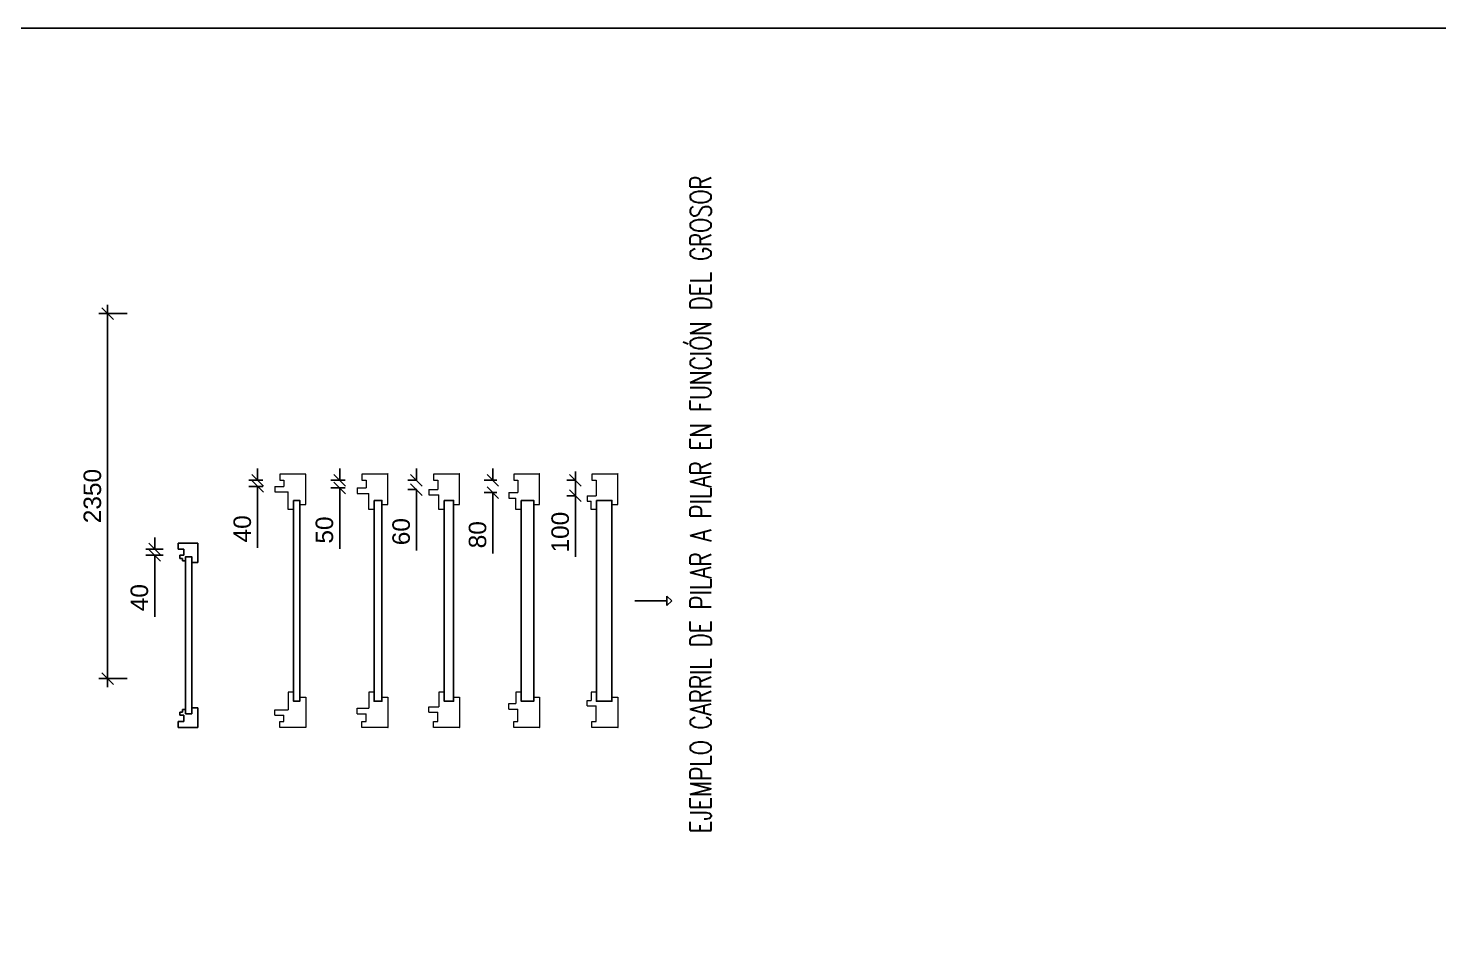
# Model space of a CAD drawing. Header units: millimetres. Extents: x 367645 to 474957, y -134457 to -104992.
# Drawn here: x 384548 to 393627, y -110931 to -104992 of the extents above; entities that cross this region are included whole.
import ezdxf

# ---------------------------------------------------------------- set-up
doc = ezdxf.new("R2010")
doc.units = ezdxf.units.MM
doc.header["$LTSCALE"] = 25
doc.header["$PDMODE"] = 35
doc.header["$PDSIZE"] = 5
doc.layers.add('CARRIL', color=3, linetype='Continuous')
doc.layers.add('PL-PIL-DIB', color=2, linetype='Continuous')
doc.layers.add('PL-PILARES', color=2, linetype='Continuous', lineweight=18)
doc.styles.add('ARIAL', font='arial.ttf')
doc.styles.add('ROMANS', font='romans.shx', dxfattribs={"width": 0.75})
doc.dimstyles.new('PMP-T-75', dxfattribs={"dimscale": 75, "dimtxt": 1.8, "dimasz": 1, "dimexe": 0.75, "dimexo": 1.8, "dimgap": 0.54, "dimtad": 1, "dimdec": 0, "dimzin": 0, "dimdsep": 46, "dimtxsty": 'ROMANS', "dimblk1": 'OBLIQUE', "dimblk2": 'OBLIQUE', "dimsah": 1, "dimcen": 1, "dimdle": 0.75, "dimadec": 0, "dimazin": 0, "dimtfac": 1, "dimtdec": 0, "dimtofl": 0, "dimtmove": 0, "dimatfit": 3, "dimldrblk": 'OBLIQUE', "dimfxl": 1, "dimtolj": 1, "dimtzin": 0, "dimarcsym": 0})

# ---------------------------------------------------------------- blocks, each defined once
blk = doc.blocks.new('_OBLIQUE')
at = {"color": 0, "linetype": 'ByBlock'}
blk.add_line((-0.5, -0.5), (0.5, 0.5), dxfattribs=at)
blk = doc.blocks.new('*D194')
at = {"color": 0, "lineweight": -2, "transparency": 16777216}
for p, q in [((385186.2, -106829), (385003.4, -106829)), ((385059.6, -106772.7), (385059.6, -109235.2)), ((385186.2, -109179), (385003.4, -109179))]:
    blk.add_line(p, q, dxfattribs=at)
at = {"layer": 'Defpoints', "color": 0, "transparency": 16777216}
for p in [(385321.2, -106829), (385059.6, -109179), (385321.2, -109179)]:
    blk.add_point(p, dxfattribs=at)
at = {"color": 0, "lineweight": -2, "transparency": 16777216, "xscale": 75, "yscale": 75, "zscale": 75}
for p, rotation in [((385059.6, -106829), 90), ((385059.6, -109179), 270)]:
    blk.add_blockref('_OBLIQUE', p, dxfattribs=dict(at, rotation=rotation))
at = {"color": 0, "transparency": 16777216, "insert": (384961.7, -108004), "char_height": 112.5, "attachment_point": 5, "rotation": 90, "style": 'ARIAL'}
blk.add_mtext('\\A1;2350', dxfattribs=at)
blk = doc.blocks.new('PL - pilar 2300')
at = {"layer": 'PL-PILARES'}
for p, q in [((-200, -80), (-142, -80)), ((-200, -80), (-200, -115)), ((-169, -2), (-169, -40)), ((-2, -2), (-169, -2)), ((-169, -40), (-142, -40)), ((-142, -40), (-142, -80)), ((0, 0), (-2, 0)), ((-2, -197), (-2, -2)), ((-200, -115), (-115, -115)), ((-115, -228), (-115, -115)), ((-40, -170), (-80, -170)), ((-80, -170), (-80, -228)), ((-40, -170), (-40, -197)), ((-80, -228), (-115, -228))]:
    blk.add_line(p, q, dxfattribs=at)
blk.add_lwpolyline([(-40, -197), (-2, -197)], dxfattribs=at)
blk = doc.blocks.new('*D205')
at = {"color": 0, "lineweight": -2, "transparency": 16777216}
for p, q in [((386024.5, -107902), (386024.5, -107827)), ((386059.1, -107902), (385968.3, -107902)), ((386059.1, -107942), (385968.3, -107942)), ((386024.5, -107942), (386024.5, -108338.3))]:
    blk.add_line(p, q, dxfattribs=at)
at = {"layer": 'Defpoints', "color": 0, "transparency": 16777216}
for p in [(386024.5, -107942), (386194.1, -107902), (386194.1, -107942)]:
    blk.add_point(p, dxfattribs=at)
at = {"color": 0, "lineweight": -2, "transparency": 16777216, "xscale": 75, "yscale": 75, "zscale": 75}
for p, rotation in [((386024.5, -107902), 270), ((386024.5, -107942), 90)]:
    blk.add_blockref('_OBLIQUE', p, dxfattribs=dict(at, rotation=rotation))
at = {"color": 0, "transparency": 16777216, "insert": (385926.6, -108215.1), "char_height": 112.5, "attachment_point": 5, "rotation": 90, "style": 'ARIAL'}
blk.add_mtext('\\A1;40', dxfattribs=at)
blk = doc.blocks.new('*D206')
at = {"color": 0, "lineweight": -2, "transparency": 16777216}
for p, q in [((387047, -107902), (387047, -107827)), ((387049.5, -107902), (386990.7, -107902)), ((387049.5, -107962), (386990.7, -107962)), ((387047, -107962), (387047, -108354.3))]:
    blk.add_line(p, q, dxfattribs=at)
at = {"layer": 'Defpoints', "color": 0, "transparency": 16777216}
for p in [(387184.5, -107902), (387047, -107962), (387184.5, -107962)]:
    blk.add_point(p, dxfattribs=at)
at = {"color": 0, "lineweight": -2, "transparency": 16777216, "xscale": 75, "yscale": 75, "zscale": 75}
for p, rotation in [((387047, -107902), 270), ((387047, -107962), 90)]:
    blk.add_blockref('_OBLIQUE', p, dxfattribs=dict(at, rotation=rotation))
at = {"color": 0, "transparency": 16777216, "insert": (386949, -108233.2), "char_height": 112.5, "attachment_point": 5, "rotation": 90, "style": 'ARIAL'}
blk.add_mtext('\\A1;60', dxfattribs=at)
blk = doc.blocks.new('*D207')
at = {"color": 0, "lineweight": -2, "transparency": 16777216}
for p, q in [((387538.8, -107902), (387538.8, -107827)), ((387564.9, -107902), (387482.5, -107902)), ((387564.9, -107982), (387482.5, -107982)), ((387538.8, -107982), (387538.8, -108373.9))]:
    blk.add_line(p, q, dxfattribs=at)
at = {"layer": 'Defpoints', "color": 0, "transparency": 16777216}
for p in [(387699.9, -107902), (387538.8, -107982), (387699.9, -107982)]:
    blk.add_point(p, dxfattribs=at)
at = {"color": 0, "lineweight": -2, "transparency": 16777216, "xscale": 75, "yscale": 75, "zscale": 75}
for p, rotation in [((387538.8, -107902), 270), ((387538.8, -107982), 90)]:
    blk.add_blockref('_OBLIQUE', p, dxfattribs=dict(at, rotation=rotation))
at = {"color": 0, "transparency": 16777216, "insert": (387440.8, -108252.9), "char_height": 112.5, "attachment_point": 5, "rotation": 90, "style": 'ARIAL'}
blk.add_mtext('\\A1;80', dxfattribs=at)
blk = doc.blocks.new('*D208')
at = {"color": 0, "lineweight": -2, "transparency": 16777216}
for p, q in [((388070.6, -107845.7), (388070.6, -108002)), ((388068.7, -107902), (388014.4, -107902)), ((388068.7, -108002), (388014.4, -108002)), ((388070.6, -108002), (388070.6, -108395.5))]:
    blk.add_line(p, q, dxfattribs=at)
at = {"layer": 'Defpoints', "color": 0, "transparency": 16777216}
for p in [(388203.7, -107902), (388070.6, -108002), (388203.7, -108002)]:
    blk.add_point(p, dxfattribs=at)
at = {"color": 0, "lineweight": -2, "transparency": 16777216, "xscale": 75, "yscale": 75, "zscale": 75}
for p, rotation in [((388070.6, -107902), 90), ((388070.6, -108002), 270)]:
    blk.add_blockref('_OBLIQUE', p, dxfattribs=dict(at, rotation=rotation))
at = {"color": 0, "transparency": 16777216, "insert": (387972.7, -108236.3), "char_height": 112.5, "attachment_point": 5, "rotation": 90, "style": 'ARIAL'}
blk.add_mtext('\\A1;100', dxfattribs=at)
blk = doc.blocks.new('PILAR PANEL 60 ANCHO 2350')
at = {"layer": 'PL-PILARES'}
for p, q in [((0, 0), (-2, 0)), ((-169, -2), (-169, -40)), ((-2, -2), (-169, -2)), ((-169, -40), (-142, -40)), ((-142, -40), (-142, -100)), ((-2, -197), (-2, -2)), ((-200, -100), (-142, -100)), ((-200, -100), (-200, -135)), ((-200, -135), (-135, -135)), ((-135, -228), (-135, -135)), ((-40, -170), (-100, -170)), ((-100, -170), (-100, -228)), ((-40, -170), (-40, -197)), ((-100, -228), (-135, -228))]:
    blk.add_line(p, q, dxfattribs=at)
blk.add_lwpolyline([(-40, -197), (-2, -197)], dxfattribs=at)
blk = doc.blocks.new('PILAR PANEL 100 ANCHO 2350')
at = {"layer": 'PL-PILARES'}
for p, q in [((0, 0), (-2, 0)), ((-169, -2), (-169, -40)), ((-2, -2), (-169, -2)), ((-169, -40), (-142, -40)), ((-142, -40), (-142, -140)), ((-2, -197), (-2, -2)), ((-200, -140), (-142, -140)), ((-200, -140), (-200, -175)), ((-200, -175), (-175, -175)), ((-175, -228), (-175, -175)), ((-40, -170), (-140, -170)), ((-140, -170), (-140, -228)), ((-40, -170), (-40, -197)), ((-140, -228), (-175, -228))]:
    blk.add_line(p, q, dxfattribs=at)
blk.add_lwpolyline([(-40, -197), (-2, -197)], dxfattribs=at)
blk = doc.blocks.new('PILAR PANEL 80 ANCHO 2350')
at = {"layer": 'PL-PILARES'}
for p, q in [((0, 0), (-2, 0)), ((-169, -2), (-169, -40)), ((-2, -2), (-169, -2)), ((-169, -40), (-142, -40)), ((-142, -40), (-142, -120)), ((-2, -197), (-2, -2)), ((-200, -120), (-142, -120)), ((-200, -120), (-200, -155)), ((-200, -155), (-155, -155)), ((-155, -228), (-155, -155)), ((-40, -170), (-120, -170)), ((-120, -170), (-120, -228)), ((-40, -170), (-40, -197)), ((-120, -228), (-155, -228))]:
    blk.add_line(p, q, dxfattribs=at)
blk.add_lwpolyline([(-40, -197), (-2, -197)], dxfattribs=at)
blk = doc.blocks.new('*D251')
at = {"color": 0, "lineweight": -2, "transparency": 16777216}
for p, q in [((386553.2, -107902), (386553.2, -107827)), ((386587.8, -107902), (386496.9, -107902)), ((386587.8, -107952), (386496.9, -107952)), ((386553.2, -107952), (386553.2, -108343.7))]:
    blk.add_line(p, q, dxfattribs=at)
at = {"layer": 'Defpoints', "color": 0, "transparency": 16777216}
for p in [(386722.8, -107902), (386553.2, -107952), (386722.8, -107952)]:
    blk.add_point(p, dxfattribs=at)
at = {"color": 0, "lineweight": -2, "transparency": 16777216, "xscale": 75, "yscale": 75, "zscale": 75}
for p, rotation in [((386553.2, -107902), 270), ((386553.2, -107952), 90)]:
    blk.add_blockref('_OBLIQUE', p, dxfattribs=dict(at, rotation=rotation))
at = {"color": 0, "transparency": 16777216, "insert": (386455.2, -108222.8), "char_height": 112.5, "attachment_point": 5, "rotation": 90, "style": 'ARIAL'}
blk.add_mtext('\\A1;50', dxfattribs=at)
blk = doc.blocks.new('PILAR PANEL 50 ANCHO 2350')
at = {"layer": 'PL-PILARES'}
for p, q in [((0, 0), (-2, 0)), ((-200, -90), (-142, -90)), ((-200, -90), (-200, -125)), ((-169, -2), (-169, -40)), ((-2, -2), (-169, -2)), ((-169, -40), (-142, -40)), ((-142, -40), (-142, -90)), ((-2, -197), (-2, -2)), ((-200, -125), (-125, -125)), ((-125, -228), (-125, -125)), ((-40, -170), (-90, -170)), ((-90, -170), (-90, -228)), ((-40, -170), (-40, -197)), ((-90, -228), (-125, -228))]:
    blk.add_line(p, q, dxfattribs=at)
blk.add_lwpolyline([(-40, -197), (-2, -197)], dxfattribs=at)
blk = doc.blocks.new('PILAR PANEL 40 ANCHO 1190')
at = {"layer": 'PL-PIL-DIB'}
for p, q in [((-117, 80), (-117, 100)), ((-117, 100), (-100, 100)), ((-80, 117), (-100, 117)), ((-100, 117), (-100, 100)), ((-80, 117), (-80, 90)), ((-2, 127), (-40, 127)), ((-40, 127), (-40, 90)), ((-2, 2), (-2, 127)), ((-90, 40), (-127, 40)), ((-127, 2), (-2, 2)), ((-90, 80), (-117, 80)), ((-90, 40), (-90, 80)), ((-40, 90), (-80, 90)), ((-2, 0), (0, 0))]:
    blk.add_line(p, q, dxfattribs=at)
blk.add_lwpolyline([(-127, 40), (-127, 2)], dxfattribs=at)
blk = doc.blocks.new('*D374')
at = {"color": 0, "lineweight": -2, "transparency": 16777216}
for p, q in [((385362.2, -108345), (385362.2, -108270)), ((385416, -108345), (385305.9, -108345)), ((385416, -108385), (385305.9, -108385)), ((385362.2, -108385), (385362.2, -108781.3))]:
    blk.add_line(p, q, dxfattribs=at)
at = {"layer": 'Defpoints', "color": 0, "transparency": 16777216}
for p in [(385362.2, -108385), (385551, -108345), (385551, -108385)]:
    blk.add_point(p, dxfattribs=at)
at = {"color": 0, "lineweight": -2, "transparency": 16777216, "xscale": 75, "yscale": 75, "zscale": 75}
for p, rotation in [((385362.2, -108345), 270), ((385362.2, -108385), 90)]:
    blk.add_blockref('_OBLIQUE', p, dxfattribs=dict(at, rotation=rotation))
at = {"color": 0, "transparency": 16777216, "insert": (385264.2, -108658.1), "char_height": 112.5, "attachment_point": 5, "rotation": 90, "style": 'ARIAL'}
blk.add_mtext('\\A1;40', dxfattribs=at)

msp = doc.modelspace()

# ---------------------------------------------------------------- linework, layer by layer
msp.add_lwpolyline([(367644.525, -104992.242), (402208.715, -104992.242), (402208.715, -120969.827), (367644.525, -120969.827)], close=True)
at = {"layer": 'CARRIL'}
for p, q in [((388659.678, -108678.464), (388659.678, -108647.829)), ((388659.678, -108647.829), (388690.313, -108678.464)), ((388451.671, -108678.464), (388659.678, -108678.464)), ((388690.313, -108678.464), (388659.678, -108709.1)), ((388659.678, -108709.1), (388659.678, -108678.464))]:
    msp.add_line(p, q, dxfattribs=at)
for points in [[(386256.112, -108031.96), (386296.112, -108031.96), (386296.112, -109324.969), (386256.112, -109324.969)], [(386774.77, -108031.96), (386824.77, -108031.96), (386824.77, -109324.969), (386774.77, -109324.969)], [(387226.525, -108031.96), (387286.525, -108031.96), (387286.525, -109324.969), (387226.525, -109324.969)], [(387721.859, -108031.96), (387801.859, -108031.96), (387801.859, -109324.969), (387721.859, -109324.969)], [(388205.741, -108031.96), (388305.741, -108031.96), (388305.741, -109324.969), (388205.741, -109324.969)], [(385560.951, -109404.969), (385600.951, -109404.969), (385600.951, -108394.969), (385560.951, -108394.969)]]:
    msp.add_lwpolyline(points, close=True, dxfattribs=at)

# ---------------------------------------------------------------- block references
for name, p in [('PILAR PANEL 50 ANCHO 2350', (386864.77, -107861.96)), ('PILAR PANEL 60 ANCHO 2350', (387326.525, -107861.96)), ('PILAR PANEL 80 ANCHO 2350', (387841.859, -107861.96)), ('PILAR PANEL 100 ANCHO 2350', (388345.741, -107861.96)), ('PILAR PANEL 40 ANCHO 1190', (385640.951, -109494.969))]:
    msp.add_blockref(name, p)
at = {"xscale": -1, "rotation": 180}
for name, p in [('PILAR PANEL 40 ANCHO 1190', (385640.951, -108304.969)), ('PILAR PANEL 50 ANCHO 2350', (386864.77, -109494.969)), ('PILAR PANEL 60 ANCHO 2350', (387326.525, -109494.969)), ('PILAR PANEL 80 ANCHO 2350', (387841.859, -109494.969)), ('PILAR PANEL 100 ANCHO 2350', (388345.741, -109494.969))]:
    msp.add_blockref(name, p, dxfattribs=at)
at = {"layer": 'PL-PILARES'}
msp.add_blockref('PL - pilar 2300', (386336.112, -107861.96), dxfattribs=at)
at = {"layer": 'PL-PILARES', "xscale": -1, "rotation": 180}
msp.add_blockref('PL - pilar 2300', (386336.112, -109494.969), dxfattribs=at)

# ---------------------------------------------------------------- texts
at = {"layer": 'CARRIL', "insert": (388808.911, -110174.991), "char_height": 135, "width": 5579.14778, "attachment_point": 1, "rotation": 90, "style": 'ROMANS'}
msp.add_mtext('EJEMPLO CARRIL DE PILAR A PILAR EN FUNCIÓN DEL GROSOR', dxfattribs=at)

# ---------------------------------------------------------------- dimensions: what is measured, and where the dimension line sits
for base, p1, p2, picture, middle in [((385059.646, -109178.962), (385321.172, -106828.962), (385321.172, -109178.962), '*D194', (384961.668, -108003.962)), ((386024.511, -107941.96), (386194.112, -107901.96), (386194.112, -107941.96), '*D205', (385926.572, -108215.108)), ((386553.169, -107951.96), (386722.77, -107901.96), (386722.77, -107951.96), '*D251', (386455.23, -108222.844)), ((387046.954, -107961.96), (387184.525, -107901.96), (387184.525, -107961.96), '*D206', (386949.015, -108233.151)), ((387538.774, -107981.96), (387699.859, -107901.96), (387699.859, -107981.96), '*D207', (387440.834, -108252.921)), ((388070.61, -108001.96), (388203.741, -107901.96), (388203.741, -108001.96), '*D208', (387972.671, -108236.252)), ((385362.17, -108384.969), (385550.951, -108344.969), (385550.951, -108384.969), '*D374', (385264.23, -108658.117))]:
    dim = msp.add_linear_dim(base=base, p1=p1, p2=p2, angle=90, dimstyle='PMP-T-75', override={"dimtxt": 1.5, "dimtxsty": 'ARIAL'})
    dim.commit()
    dim.dimension.update_dxf_attribs({"geometry": picture, "text_midpoint": middle})

doc.saveas('drawing.dxf')
